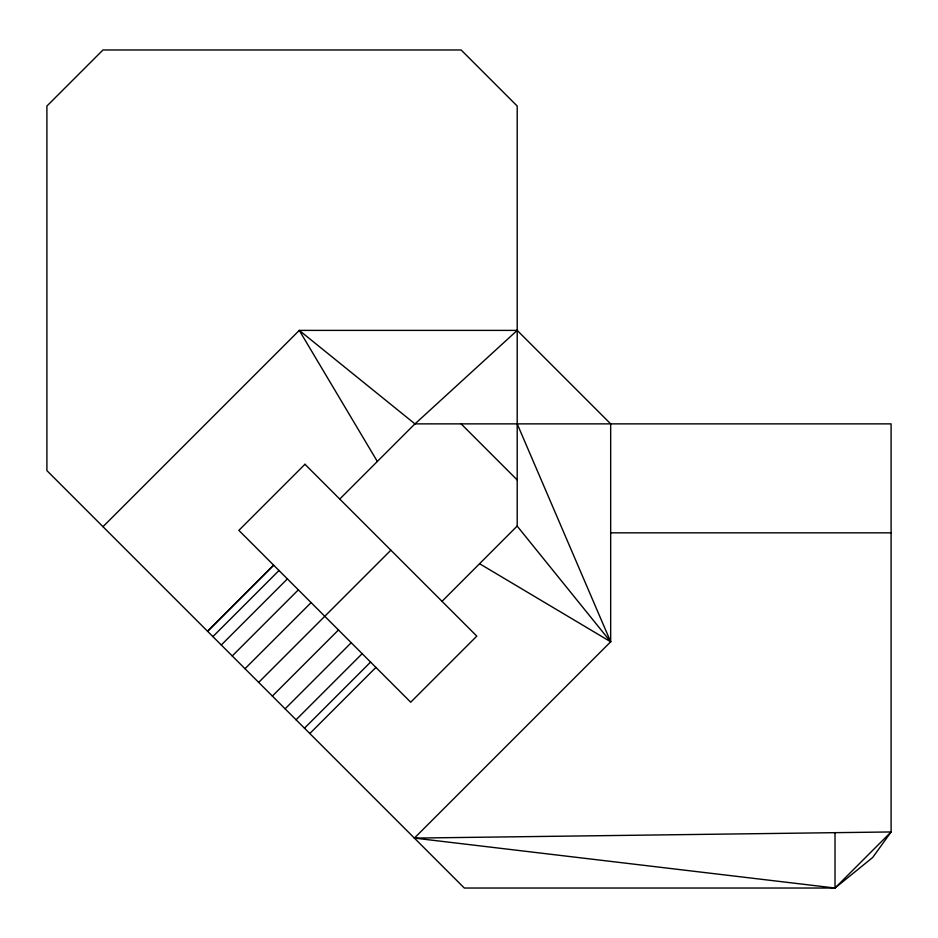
<?xml version="1.0" encoding="UTF-8"?>
<svg xmlns="http://www.w3.org/2000/svg" width="938" height="938" viewBox="0 0 938 938"><rect width="100%" height="100%" fill="white"/><g stroke="black" fill="none" stroke-linecap="round" stroke-linejoin="round"><path stroke-width="1.41" d="M414.584 424.269L517.201 330.387L610.673 423.87L610.673 641.791L414.385 838.091L835.019 888.028L872.657 857.508L891.1 831.947L891.1 423.87L414.924 423.87L299.281 330.387L102.981 526.687M207.544 631.251L273.638 565.157L207.603 631.309M339.744 499.063L414.924 423.87M212.891 636.597L278.985 570.503M221.298 644.992L287.391 578.898M232.249 655.943L298.343 589.85M244.994 668.7L311.099 602.606M258.689 682.383L390.876 550.196M272.372 696.078L338.466 629.973M285.117 708.823L351.222 642.729M296.068 719.774L362.174 653.68M304.475 728.181L370.569 662.087M309.821 733.528L375.915 667.422M442.009 601.328L517.201 526.019M479.611 563.738L610.673 641.791L517.201 526.136L517.201 106.053L461.121 49.972L102.981 49.972L46.9 106.053L46.9 470.606L464.322 888.028L835.019 888.028L891.1 831.947L414.385 838.091M517.201 330.387L299.281 330.387L377.334 461.461M610.673 532.831L891.1 532.831M461.121 423.87L517.201 479.951M517.201 423.87L610.673 641.791M835.019 832.663L835.019 888.028M304.956 464.275L238.85 530.369L410.703 702.21L476.797 636.116L304.956 464.275"/></g></svg>
